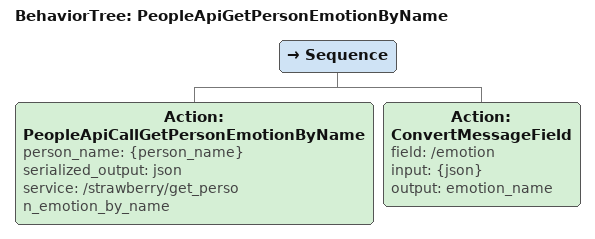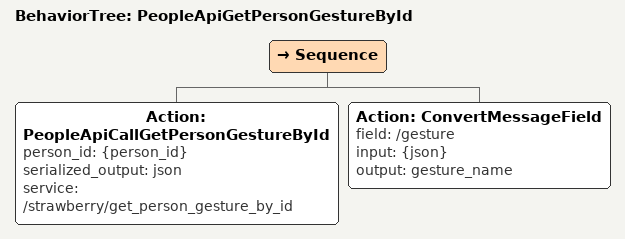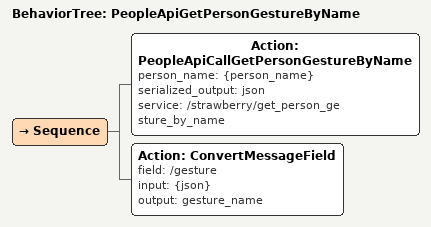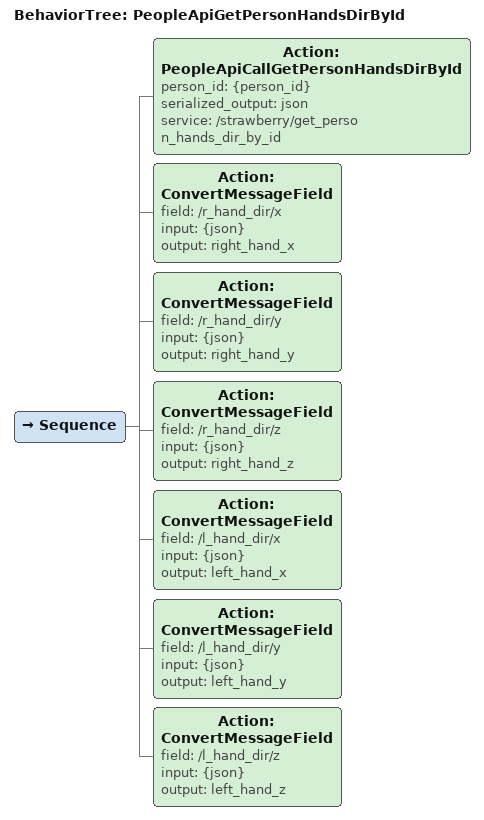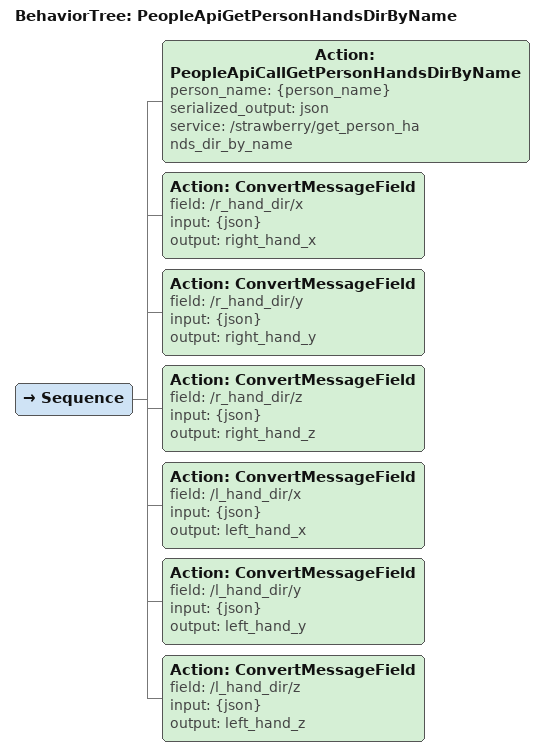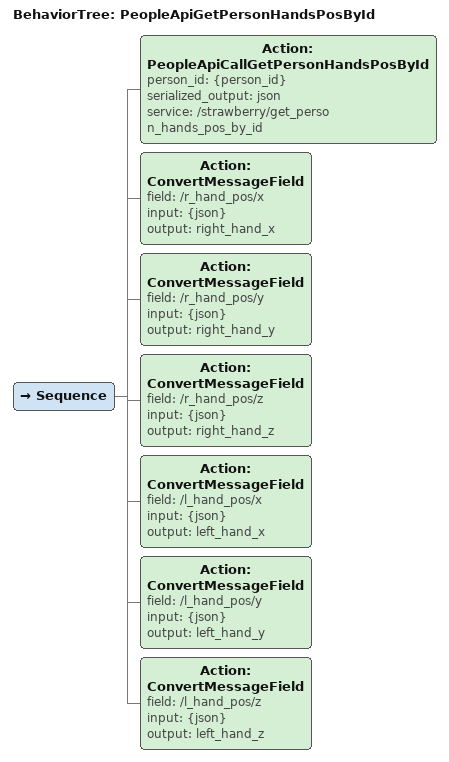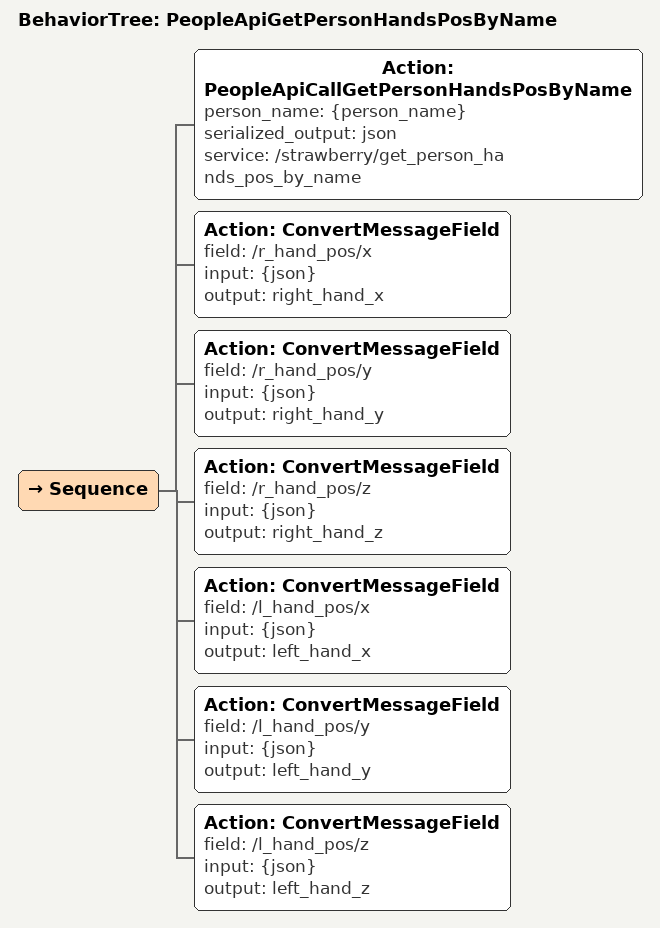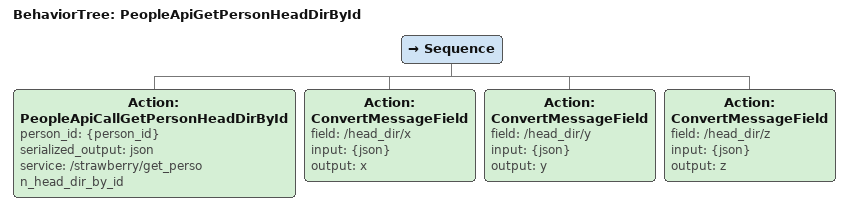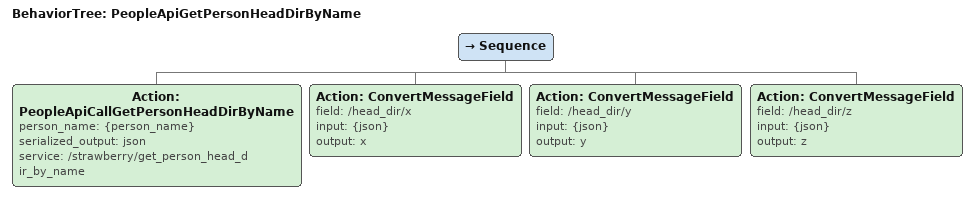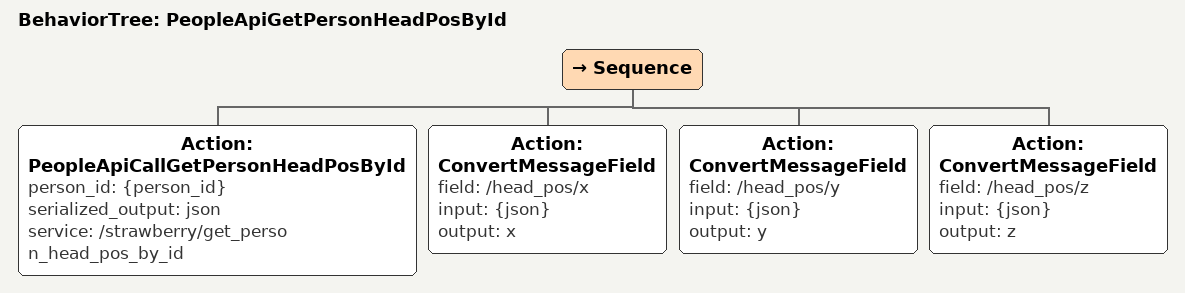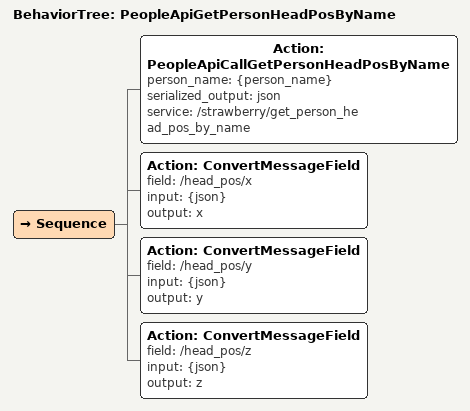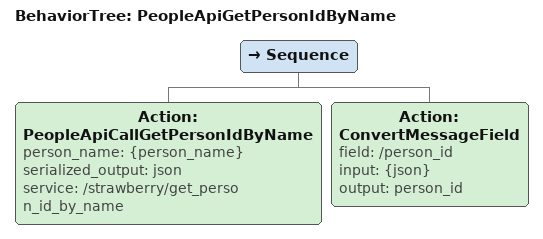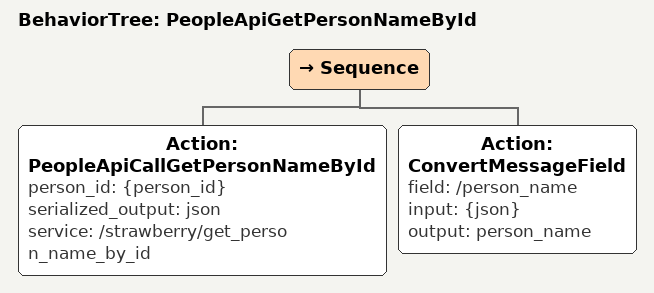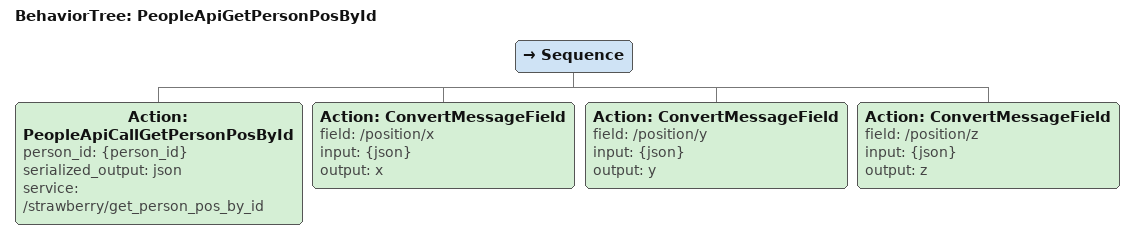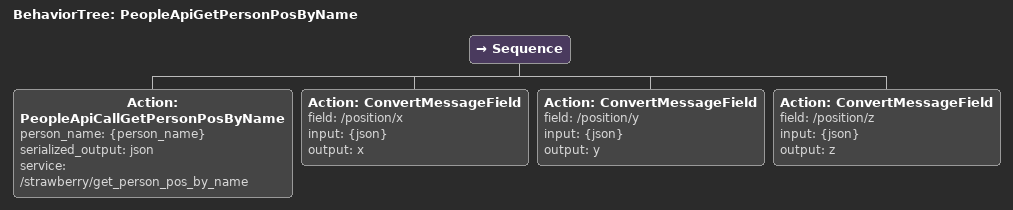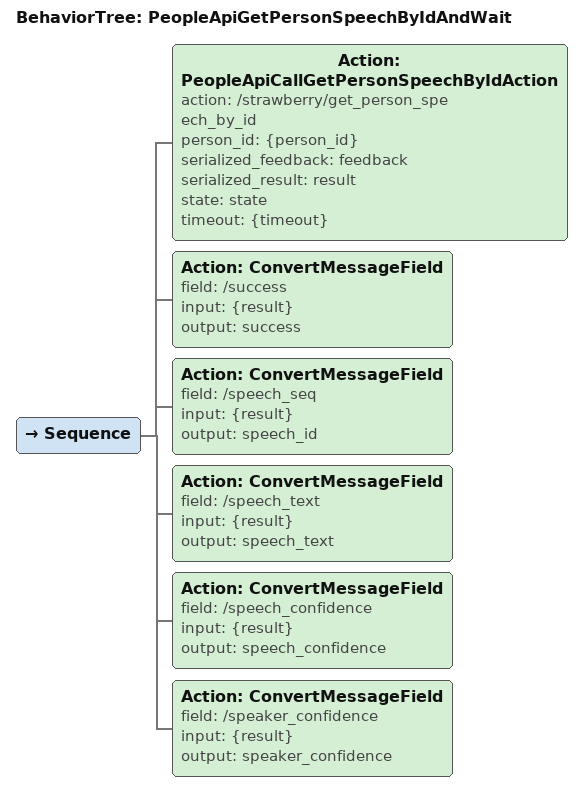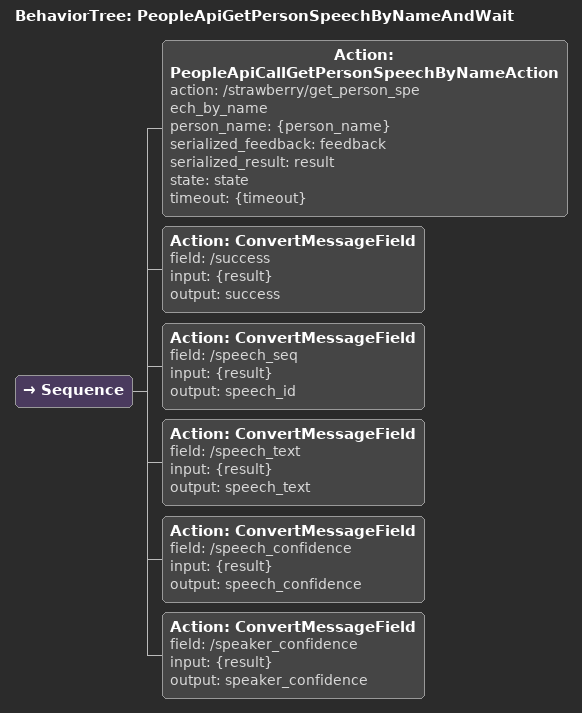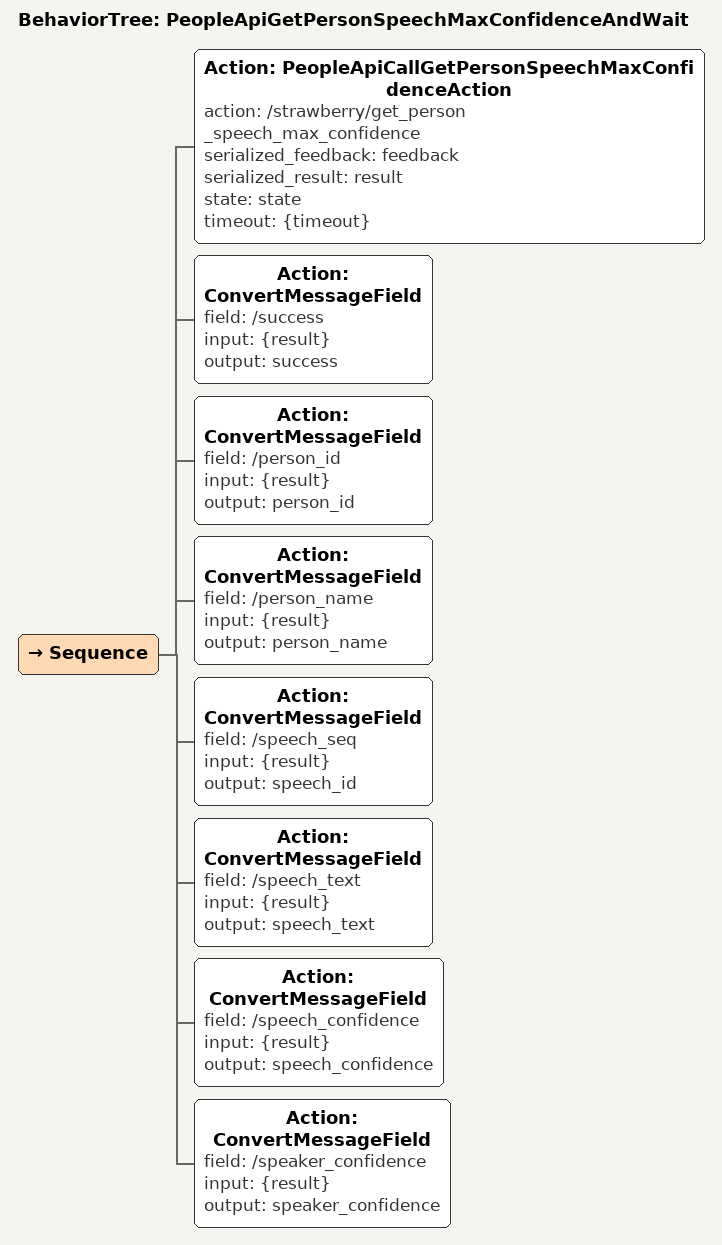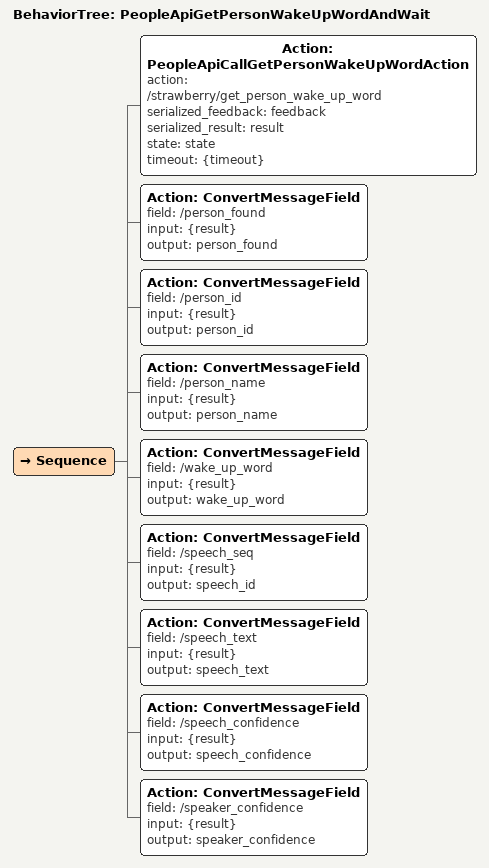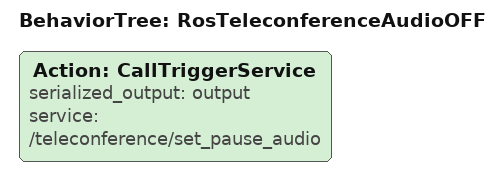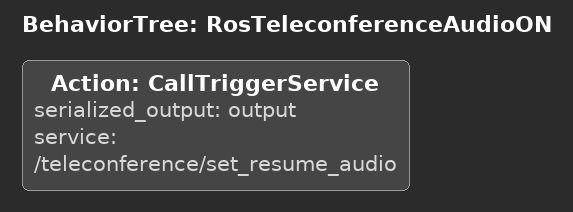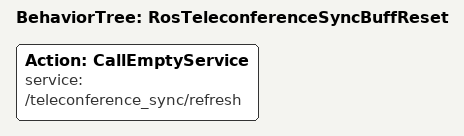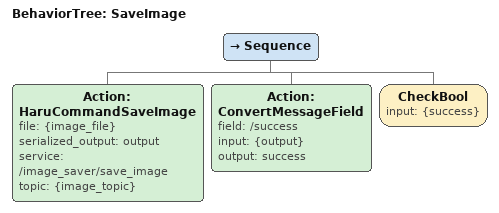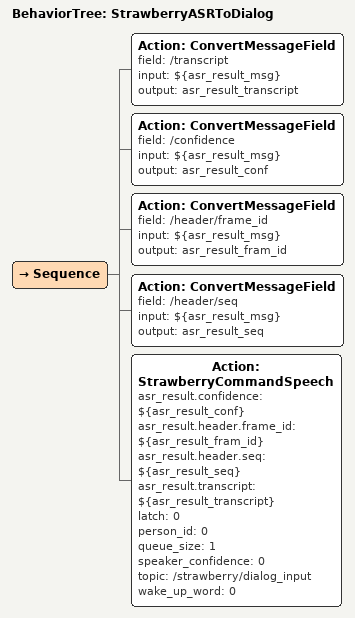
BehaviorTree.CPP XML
<BehaviorTree ID="PeopleApiGetPersonEmotionByName">
    <Sequence>
        <Action ID="PeopleApiCallGetPersonEmotionByName" person_name="{person_name}" serialized_output="json" service="/strawberry/get_person_emotion_by_name"/>
        <Action ID="ConvertMessageField" field="/emotion" input="{json}" output="emotion_name"/>
    </Sequence>
</BehaviorTree>

<BehaviorTree ID="PeopleApiGetPersonGestureById">
    <Sequence>
        <Action ID="PeopleApiCallGetPersonGestureById" person_id="{person_id}" serialized_output="json" service="/strawberry/get_person_gesture_by_id"/>
        <Action ID="ConvertMessageField" field="/gesture" input="{json}" output="gesture_name"/>
    </Sequence>
</BehaviorTree>

<BehaviorTree ID="PeopleApiGetPersonGestureByName">
    <Sequence>
        <Action ID="PeopleApiCallGetPersonGestureByName" person_name="{person_name}" serialized_output="json" service="/strawberry/get_person_gesture_by_name"/>
        <Action ID="ConvertMessageField" field="/gesture" input="{json}" output="gesture_name"/>
    </Sequence>
</BehaviorTree>

<BehaviorTree ID="PeopleApiGetPersonHandsDirById">
    <Sequence>
        <Action ID="PeopleApiCallGetPersonHandsDirById" person_id="{person_id}" serialized_output="json" service="/strawberry/get_person_hands_dir_by_id"/>
        <Action ID="ConvertMessageField" field="/r_hand_dir/x" input="{json}" output="right_hand_x"/>
        <Action ID="ConvertMessageField" field="/r_hand_dir/y" input="{json}" output="right_hand_y"/>
        <Action ID="ConvertMessageField" field="/r_hand_dir/z" input="{json}" output="right_hand_z"/>
        <Action ID="ConvertMessageField" field="/l_hand_dir/x" input="{json}" output="left_hand_x"/>
        <Action ID="ConvertMessageField" field="/l_hand_dir/y" input="{json}" output="left_hand_y"/>
        <Action ID="ConvertMessageField" field="/l_hand_dir/z" input="{json}" output="left_hand_z"/>
    </Sequence>
</BehaviorTree>

<BehaviorTree ID="PeopleApiGetPersonHandsDirByName">
    <Sequence>
        <Action ID="PeopleApiCallGetPersonHandsDirByName" person_name="{person_name}" serialized_output="json" service="/strawberry/get_person_hands_dir_by_name"/>
        <Action ID="ConvertMessageField" field="/r_hand_dir/x" input="{json}" output="right_hand_x"/>
        <Action ID="ConvertMessageField" field="/r_hand_dir/y" input="{json}" output="right_hand_y"/>
        <Action ID="ConvertMessageField" field="/r_hand_dir/z" input="{json}" output="right_hand_z"/>
        <Action ID="ConvertMessageField" field="/l_hand_dir/x" input="{json}" output="left_hand_x"/>
        <Action ID="ConvertMessageField" field="/l_hand_dir/y" input="{json}" output="left_hand_y"/>
        <Action ID="ConvertMessageField" field="/l_hand_dir/z" input="{json}" output="left_hand_z"/>
    </Sequence>
</BehaviorTree>

<BehaviorTree ID="PeopleApiGetPersonHandsPosById">
    <Sequence>
        <Action ID="PeopleApiCallGetPersonHandsPosById" person_id="{person_id}" serialized_output="json" service="/strawberry/get_person_hands_pos_by_id"/>
        <Action ID="ConvertMessageField" field="/r_hand_pos/x" input="{json}" output="right_hand_x"/>
        <Action ID="ConvertMessageField" field="/r_hand_pos/y" input="{json}" output="right_hand_y"/>
        <Action ID="ConvertMessageField" field="/r_hand_pos/z" input="{json}" output="right_hand_z"/>
        <Action ID="ConvertMessageField" field="/l_hand_pos/x" input="{json}" output="left_hand_x"/>
        <Action ID="ConvertMessageField" field="/l_hand_pos/y" input="{json}" output="left_hand_y"/>
        <Action ID="ConvertMessageField" field="/l_hand_pos/z" input="{json}" output="left_hand_z"/>
    </Sequence>
</BehaviorTree>

<BehaviorTree ID="PeopleApiGetPersonHandsPosByName">
    <Sequence>
        <Action ID="PeopleApiCallGetPersonHandsPosByName" person_name="{person_name}" serialized_output="json" service="/strawberry/get_person_hands_pos_by_name"/>
        <Action ID="ConvertMessageField" field="/r_hand_pos/x" input="{json}" output="right_hand_x"/>
        <Action ID="ConvertMessageField" field="/r_hand_pos/y" input="{json}" output="right_hand_y"/>
        <Action ID="ConvertMessageField" field="/r_hand_pos/z" input="{json}" output="right_hand_z"/>
        <Action ID="ConvertMessageField" field="/l_hand_pos/x" input="{json}" output="left_hand_x"/>
        <Action ID="ConvertMessageField" field="/l_hand_pos/y" input="{json}" output="left_hand_y"/>
        <Action ID="ConvertMessageField" field="/l_hand_pos/z" input="{json}" output="left_hand_z"/>
    </Sequence>
</BehaviorTree>

<BehaviorTree ID="PeopleApiGetPersonHeadDirById">
    <Sequence>
        <Action ID="PeopleApiCallGetPersonHeadDirById" person_id="{person_id}" serialized_output="json" service="/strawberry/get_person_head_dir_by_id"/>
        <Action ID="ConvertMessageField" field="/head_dir/x" input="{json}" output="x"/>
        <Action ID="ConvertMessageField" field="/head_dir/y" input="{json}" output="y"/>
        <Action ID="ConvertMessageField" field="/head_dir/z" input="{json}" output="z"/>
    </Sequence>
</BehaviorTree>

<BehaviorTree ID="PeopleApiGetPersonHeadDirByName">
    <Sequence>
        <Action ID="PeopleApiCallGetPersonHeadDirByName" person_name="{person_name}" serialized_output="json" service="/strawberry/get_person_head_dir_by_name"/>
        <Action ID="ConvertMessageField" field="/head_dir/x" input="{json}" output="x"/>
        <Action ID="ConvertMessageField" field="/head_dir/y" input="{json}" output="y"/>
        <Action ID="ConvertMessageField" field="/head_dir/z" input="{json}" output="z"/>
    </Sequence>
</BehaviorTree>

<BehaviorTree ID="PeopleApiGetPersonHeadPosById">
    <Sequence>
        <Action ID="PeopleApiCallGetPersonHeadPosById" person_id="{person_id}" serialized_output="json" service="/strawberry/get_person_head_pos_by_id"/>
        <Action ID="ConvertMessageField" field="/head_pos/x" input="{json}" output="x"/>
        <Action ID="ConvertMessageField" field="/head_pos/y" input="{json}" output="y"/>
        <Action ID="ConvertMessageField" field="/head_pos/z" input="{json}" output="z"/>
    </Sequence>
</BehaviorTree>

<BehaviorTree ID="PeopleApiGetPersonHeadPosByName">
    <Sequence>
        <Action ID="PeopleApiCallGetPersonHeadPosByName" person_name="{person_name}" serialized_output="json" service="/strawberry/get_person_head_pos_by_name"/>
        <Action ID="ConvertMessageField" field="/head_pos/x" input="{json}" output="x"/>
        <Action ID="ConvertMessageField" field="/head_pos/y" input="{json}" output="y"/>
        <Action ID="ConvertMessageField" field="/head_pos/z" input="{json}" output="z"/>
    </Sequence>
</BehaviorTree>

<BehaviorTree ID="PeopleApiGetPersonIdByName">
    <Sequence>
        <Action ID="PeopleApiCallGetPersonIdByName" person_name="{person_name}" serialized_output="json" service="/strawberry/get_person_id_by_name"/>
        <Action ID="ConvertMessageField" field="/person_id" input="{json}" output="person_id"/>
    </Sequence>
</BehaviorTree>

<BehaviorTree ID="PeopleApiGetPersonNameById">
    <Sequence>
        <Action ID="PeopleApiCallGetPersonNameById" person_id="{person_id}" serialized_output="json" service="/strawberry/get_person_name_by_id"/>
        <Action ID="ConvertMessageField" field="/person_name" input="{json}" output="person_name"/>
    </Sequence>
</BehaviorTree>

<BehaviorTree ID="PeopleApiGetPersonPosById">
    <Sequence>
        <Action ID="PeopleApiCallGetPersonPosById" person_id="{person_id}" serialized_output="json" service="/strawberry/get_person_pos_by_id"/>
        <Action ID="ConvertMessageField" field="/position/x" input="{json}" output="x"/>
        <Action ID="ConvertMessageField" field="/position/y" input="{json}" output="y"/>
        <Action ID="ConvertMessageField" field="/position/z" input="{json}" output="z"/>
    </Sequence>
</BehaviorTree>

<BehaviorTree ID="PeopleApiGetPersonPosByName">
    <Sequence>
        <Action ID="PeopleApiCallGetPersonPosByName" person_name="{person_name}" serialized_output="json" service="/strawberry/get_person_pos_by_name"/>
        <Action ID="ConvertMessageField" field="/position/x" input="{json}" output="x"/>
        <Action ID="ConvertMessageField" field="/position/y" input="{json}" output="y"/>
        <Action ID="ConvertMessageField" field="/position/z" input="{json}" output="z"/>
    </Sequence>
</BehaviorTree>

<BehaviorTree ID="PeopleApiGetPersonSpeechByIdAndWait">
    <Sequence>
        <Action ID="PeopleApiCallGetPersonSpeechByIdAction" action="/strawberry/get_person_speech_by_id" person_id="{person_id}" serialized_feedback="feedback" serialized_result="result" state="state" timeout="{timeout}"/>
        <Action ID="ConvertMessageField" field="/success" input="{result}" output="success"/>
        <Action ID="ConvertMessageField" field="/speech_seq" input="{result}" output="speech_id"/>
        <Action ID="ConvertMessageField" field="/speech_text" input="{result}" output="speech_text"/>
        <Action ID="ConvertMessageField" field="/speech_confidence" input="{result}" output="speech_confidence"/>
        <Action ID="ConvertMessageField" field="/speaker_confidence" input="{result}" output="speaker_confidence"/>
    </Sequence>
</BehaviorTree>

<BehaviorTree ID="PeopleApiGetPersonSpeechByNameAndWait">
    <Sequence>
        <Action ID="PeopleApiCallGetPersonSpeechByNameAction" action="/strawberry/get_person_speech_by_name" person_name="{person_name}" serialized_feedback="feedback" serialized_result="result" state="state" timeout="{timeout}"/>
        <Action ID="ConvertMessageField" field="/success" input="{result}" output="success"/>
        <Action ID="ConvertMessageField" field="/speech_seq" input="{result}" output="speech_id"/>
        <Action ID="ConvertMessageField" field="/speech_text" input="{result}" output="speech_text"/>
        <Action ID="ConvertMessageField" field="/speech_confidence" input="{result}" output="speech_confidence"/>
        <Action ID="ConvertMessageField" field="/speaker_confidence" input="{result}" output="speaker_confidence"/>
    </Sequence>
</BehaviorTree>

<BehaviorTree ID="PeopleApiGetPersonSpeechMaxConfidenceAndWait">
    <Sequence>
        <Action ID="PeopleApiCallGetPersonSpeechMaxConfidenceAction" action="/strawberry/get_person_speech_max_confidence" serialized_feedback="feedback" serialized_result="result" state="state" timeout="{timeout}"/>
        <Action ID="ConvertMessageField" field="/success" input="{result}" output="success"/>
        <Action ID="ConvertMessageField" field="/person_id" input="{result}" output="person_id"/>
        <Action ID="ConvertMessageField" field="/person_name" input="{result}" output="person_name"/>
        <Action ID="ConvertMessageField" field="/speech_seq" input="{result}" output="speech_id"/>
        <Action ID="ConvertMessageField" field="/speech_text" input="{result}" output="speech_text"/>
        <Action ID="ConvertMessageField" field="/speech_confidence" input="{result}" output="speech_confidence"/>
        <Action ID="ConvertMessageField" field="/speaker_confidence" input="{result}" output="speaker_confidence"/>
    </Sequence>
</BehaviorTree>

<BehaviorTree ID="PeopleApiGetPersonWakeUpWordAndWait">
    <Sequence>
        <Action ID="PeopleApiCallGetPersonWakeUpWordAction" action="/strawberry/get_person_wake_up_word" serialized_feedback="feedback" serialized_result="result" state="state" timeout="{timeout}"/>
        <Action ID="ConvertMessageField" field="/person_found" input="{result}" output="person_found"/>
        <Action ID="ConvertMessageField" field="/person_id" input="{result}" output="person_id"/>
        <Action ID="ConvertMessageField" field="/person_name" input="{result}" output="person_name"/>
        <Action ID="ConvertMessageField" field="/wake_up_word" input="{result}" output="wake_up_word"/>
        <Action ID="ConvertMessageField" field="/speech_seq" input="{result}" output="speech_id"/>
        <Action ID="ConvertMessageField" field="/speech_text" input="{result}" output="speech_text"/>
        <Action ID="ConvertMessageField" field="/speech_confidence" input="{result}" output="speech_confidence"/>
        <Action ID="ConvertMessageField" field="/speaker_confidence" input="{result}" output="speaker_confidence"/>
    </Sequence>
</BehaviorTree>

<BehaviorTree ID="RosTeleconferenceAudioOFF">
    <Action ID="CallTriggerService" serialized_output="output" service="/teleconference/set_pause_audio"/>
</BehaviorTree>

<BehaviorTree ID="RosTeleconferenceAudioON">
    <Action ID="CallTriggerService" serialized_output="output" service="/teleconference/set_resume_audio"/>
</BehaviorTree>

<BehaviorTree ID="RosTeleconferenceSyncBuffReset">
    <Action ID="CallEmptyService" service="/teleconference_sync/refresh"/>
</BehaviorTree>

<BehaviorTree ID="SaveImage">
    <Sequence>
        <Action ID="HaruCommandSaveImage" file="{image_file}" serialized_output="output" service="/image_saver/save_image" topic="{image_topic}"/>
        <Action ID="ConvertMessageField" field="/success" input="{output}" output="success"/>
        <CheckBool input="{success}"/>
    </Sequence>
</BehaviorTree>

<BehaviorTree ID="StrawberryASRToDialog">
    <Sequence>
        <Action ID="ConvertMessageField" field="/transcript" input="${asr_result_msg}" output="asr_result_transcript"/>
        <Action ID="ConvertMessageField" field="/confidence" input="${asr_result_msg}" output="asr_result_conf"/>
        <Action ID="ConvertMessageField" field="/header/frame_id" input="${asr_result_msg}" output="asr_result_fram_id"/>
        <Action ID="ConvertMessageField" field="/header/seq" input="${asr_result_msg}" output="asr_result_seq"/>
        <Action ID="StrawberryCommandSpeech" asr_result.confidence="${asr_result_conf}" asr_result.header.frame_id="${asr_result_fram_id}" asr_result.header.seq="${asr_result_seq}" asr_result.transcript="${asr_result_transcript}" latch="0" person_id="0" queue_size="1" speaker_confidence="0" topic="/strawberry/dialog_input" wake_up_word="0"/>
    </Sequence>
</BehaviorTree>
